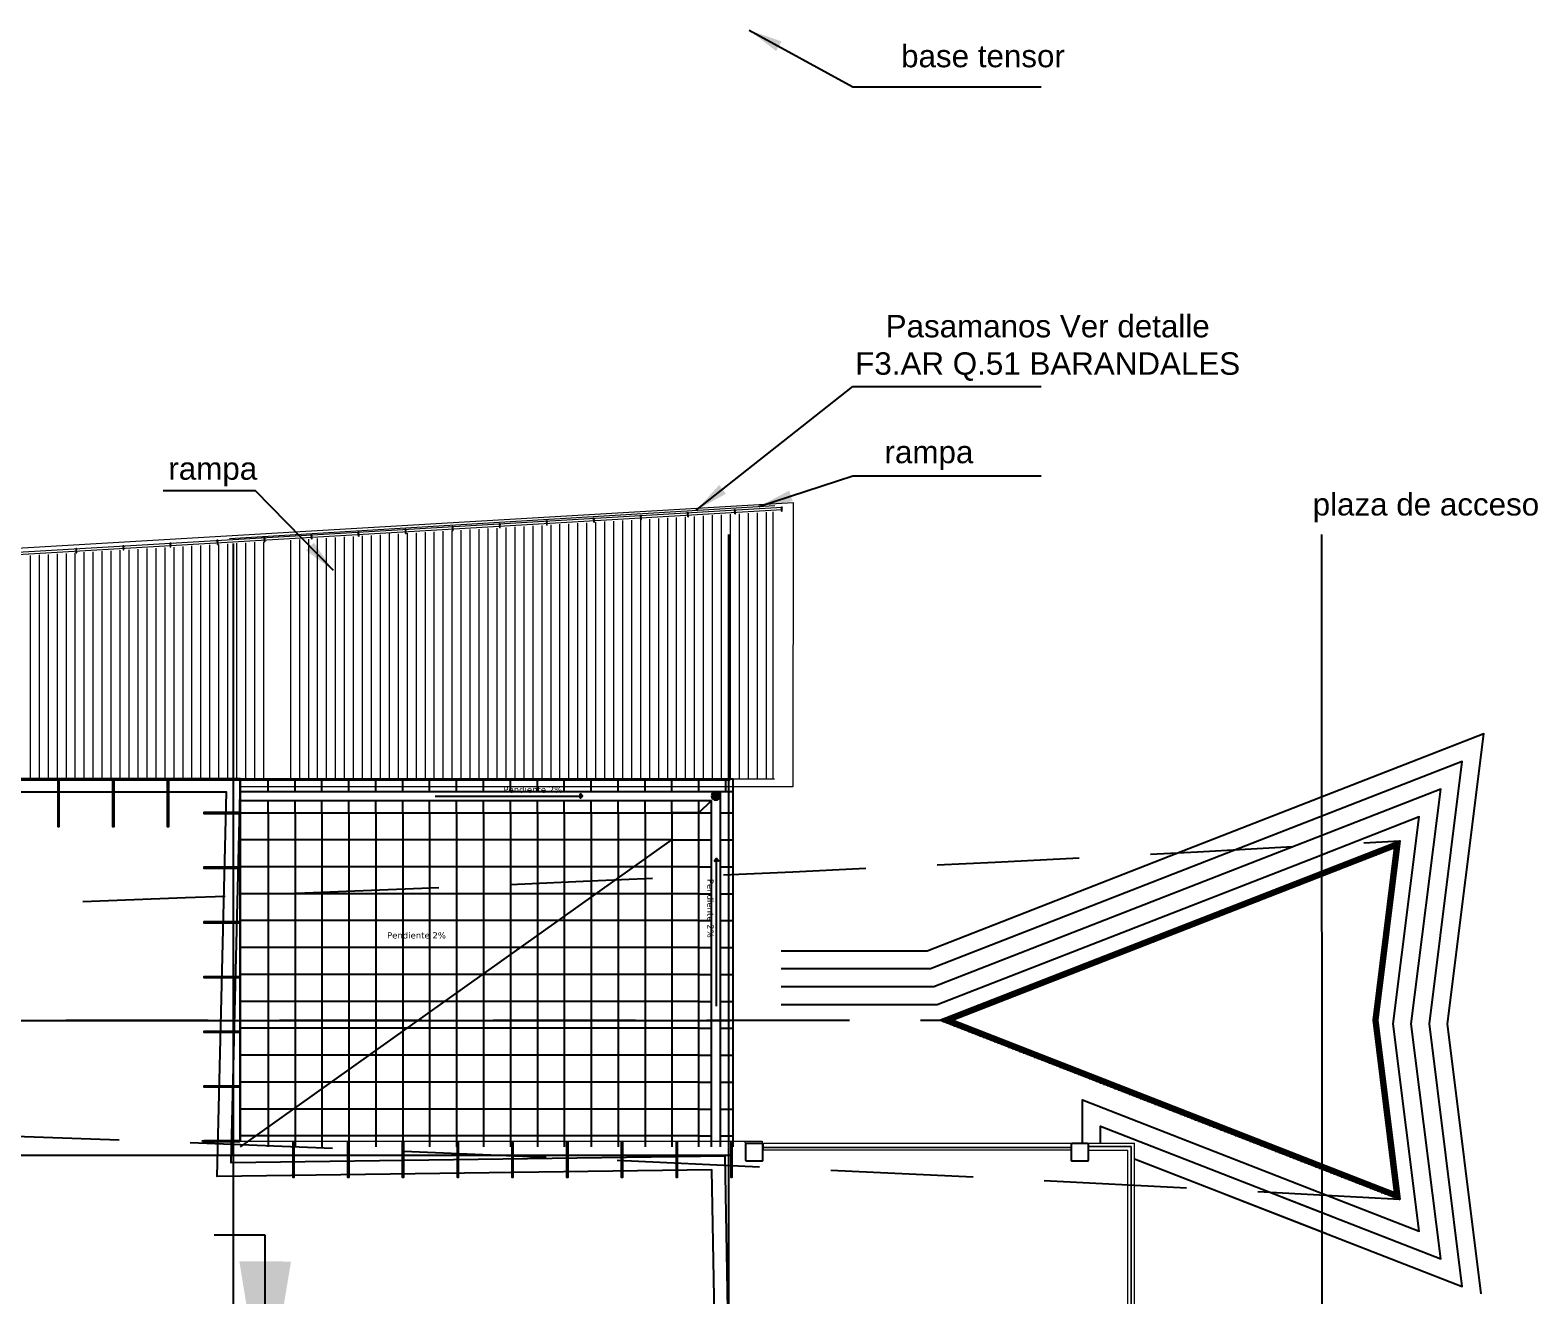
# Model space of a CAD drawing. Header units: millimetres. Extents: x 744843 to 745492, y 2520966 to 2521458.
# Drawn here: x 745443.75 to 745477.35, y 2521156.19 to 2521184.38 of the extents above; entities that cross this region are included whole.
import ezdxf

# ---------------------------------------------------------------- set-up
doc = ezdxf.new("R2010")
doc.units = ezdxf.units.MM
doc.linetypes.add('HIDDEN', pattern=[9.525, 6.35, -3.175])
for name, color, linetype, lineweight in [('A-Columnas_Secun', 74, 'Continuous', 20), ('A_Banqueta', 175, 'Continuous', 20), ('A_Barandal', 160, 'Continuous', 18), ('A_Cristal_Fachada', 151, 'Continuous', 20), ('A_Escaleras', 52, 'Continuous', 20), ('A_Muros', 30, 'Continuous', 20), ('A_Textos', 4, 'Continuous', 20), ('A_Ventanas', 4, 'Continuous', 20), ('placa de acero', 163, 'Continuous', 18)]:
    doc.layers.add(name, color=color, linetype=linetype, lineweight=lineweight)
for name, color, linetype in [('A_Arco', 22, 'Continuous'), ('A_Crsital_Costillas', 143, 'Continuous'), ('A_Ejes', 8, 'Continuous'), ('A_Escalera_Barandal', 52, 'Continuous'), ('A_Muebles_fijos', 8, 'Continuous'), ('A_Muros_Foso', 32, 'Continuous'), ('A_Piso', 161, 'Continuous'), ('A_Señalamiento_Flechas', 9, 'Continuous'), ('PARAMENTO', 7, 'Continuous')]:
    doc.layers.add(name, color=color, linetype=linetype)
doc.styles.add('Arial', font='arial.ttf', dxfattribs={"height": 1})
doc.styles.add('escal 300', font='arial.ttf', dxfattribs={"height": 0.5})
doc.dimstyles.new('Cotas Interiores', dxfattribs={"dimtxt": 1, "dimasz": 0.75, "dimexe": 0.25, "dimexo": 1, "dimgap": 0.01, "dimtad": 1, "dimzin": 4, "dimdsep": 46, "dimtxsty": 'Arial', "dimblk": 'OPEN90', "dimcen": 2.5, "dimclrd": 256, "dimclre": 256, "dimclrt": 4, "dimazin": 1, "dimtfac": 1, "dimtmove": 0, "dimatfit": 3, "dimfxl": 1.25, "dimarcsym": 0})
doc.dimstyles.new('ISO-25', dxfattribs={"dimtxt": 2.5, "dimasz": 2.5, "dimexe": 1.25, "dimexo": 0.625, "dimtad": 1, "dimtxsty": 'Standard', "dimcen": 2.5, "dimadec": 0, "dimazin": 0, "dimtfac": 1, "dimtmove": 0, "dimatfit": 3, "dimfxl": 1, "dimarcsym": 0})

# ---------------------------------------------------------------- blocks, each defined once
blk = doc.blocks.new('ARCO.A')
at = {"layer": 'A_Arco'}
h = blk.add_hatch(dxfattribs=at)
h.set_pattern_fill('LINE', color=256, scale=0.01, style=0)
h.set_pattern_definition([(180, (135.37986, -2e-13), (0, 0.03175), [])])
h.paths.add_polyline_path([(137.57, -22.209), (127.709, -18.364), (137.57, -14.518), (137.089, -18.364)], flags=16)
h.paths.add_polyline_path([(137.69, -22.364), (127.434, -18.364), (137.69, -14.364), (137.19, -18.364)])
at = {"layer": 'A_Arco', "linetype": 'HIDDEN', "ltscale": 0.5}
blk.add_line((7.946, -18.364), (127.434, -18.364), dxfattribs=at)
blk.add_lwpolyline([(-1.81, -18.364), (-2.31, -14.364, 0.011309), (65.492, -16.72, 0.011377), (137.69, -14.364), (137.19, -18.364), (137.69, -22.364, 0.011377), (65.492, -20.007, 0.011309), (-2.31, -22.364)], format="xyb", close=True, dxfattribs=at)
at = {"layer": 'A_Arco'}
for points in [[(137.69, -22.364), (127.434, -18.364), (137.69, -14.364), (137.19, -18.364)], [(137.57, -22.209), (127.709, -18.364), (137.57, -14.518), (137.089, -18.364)]]:
    blk.add_lwpolyline(points, close=True, dxfattribs=at)
blk = doc.blocks.new('_Open90')
at = {"color": 0, "linetype": 'ByBlock', "lineweight": -2}
for p, q in [((-0.5, 0.5), (0, 0)), ((0, 0), (-1, 0)), ((0, 0), (-0.5, -0.5))]:
    blk.add_line(p, q, dxfattribs=at)
blk = doc.blocks.new('reg')
for p, q in [((921.959, 421.141), (921.959, 421.055)), ((921.971, 421.141), (921.971, 421.054)), ((921.988, 421.163), (921.988, 421.033)), ((922.001, 421.163), (922.001, 421.033)), ((922.02, 421.17), (922.02, 421.026)), ((922.038, 421.169), (922.038, 421.026)), ((922.057, 421.163), (922.057, 421.033)), ((922.07, 421.163), (922.07, 421.033)), ((922.088, 421.141), (922.088, 421.054)), ((922.099, 421.141), (922.099, 421.055))]:
    blk.add_line(p, q)
blk.add_circle((922.028, 421.099, 2.034), 0.0966)
for centre, radius, start, end in [((921.965, 421.14), 0.00598, 13.2415, 170.9513), ((921.965, 421.056), 0.00598, 189.0487, 346.7585), ((921.995, 421.16), 0.00711, 20.6881, 162.964), ((921.995, 421.035), 0.00711, 197.036, 339.3119), ((922.029, 421.169), 0.00905, 2.2982, 174.9818), ((922.029, 421.027), 0.00905, 185.0182, 357.7018), ((922.063, 421.16), 0.00711, 17.036, 159.3119), ((922.063, 421.035), 0.00711, 200.6881, 342.964), ((922.093, 421.14), 0.00598, 9.0487, 166.7585), ((922.093, 421.056), 0.00598, 193.2415, 350.9513)]:
    blk.add_arc(centre, radius, start, end)
blk = doc.blocks.new('ojo de a2')
at = {"layer": 'A_Muros_Foso'}
for p, q in [((745235.48, 2521167.682), (745246.458, 2521167.682)), ((745246.458, 2521159.481), (745246.458, 2521167.682)), ((745235.48, 2521167.402), (745246.178, 2521167.402)), ((745246.178, 2521159.481), (745246.178, 2521167.402)), ((745235.48, 2521167.202), (745245.978, 2521167.202)), ((745245.698, 2521166.922), (745245.978, 2521167.202)), ((745245.978, 2521159.481), (745245.978, 2521167.202)), ((745235.48, 2521166.922), (745245.698, 2521166.922)), ((745245.698, 2521159.481), (745245.698, 2521166.922))]:
    blk.add_line(p, q, dxfattribs=at)
blk.add_lwpolyline([(745245.698, 2521166.922), (745245.098, 2521166.922), (745245.098, 2521166.322), (745245.698, 2521166.322)], close=True, dxfattribs=at)
at = {"layer": 'A_Piso'}
for p, q in [((745236.098, 2521167.402, 0), (745236.098, 2521167.682, 0)), ((745236.698, 2521167.402, 0), (745236.698, 2521167.682, 0)), ((745237.298, 2521167.402, 0), (745237.298, 2521167.682, 0)), ((745237.898, 2521167.402, 0), (745237.898, 2521167.682, 0)), ((745238.498, 2521167.402, 0), (745238.498, 2521167.682, 0)), ((745239.098, 2521167.402, 0), (745239.098, 2521167.682, 0)), ((745239.698, 2521167.402, 0), (745239.698, 2521167.682, 0)), ((745240.298, 2521167.402, 0), (745240.298, 2521167.682, 0)), ((745240.898, 2521167.402, 0), (745240.898, 2521167.682, 0)), ((745241.498, 2521167.402, 0), (745241.498, 2521167.682, 0)), ((745242.098, 2521167.402, 0), (745242.098, 2521167.682, 0)), ((745242.698, 2521167.402), (745242.698, 2521167.682)), ((745243.298, 2521167.402), (745243.298, 2521167.682)), ((745243.898, 2521167.402), (745243.898, 2521167.682)), ((745244.498, 2521167.402), (745244.498, 2521167.682)), ((745245.098, 2521167.402), (745245.098, 2521167.682)), ((745245.698, 2521167.402), (745245.698, 2521167.682)), ((745246.298, 2521167.402), (745246.298, 2521167.682)), ((745246.178, 2521167.402), (745246.458, 2521167.402, -2.034)), ((745236.098, 2521166.922, -2.034), (745236.098, 2521167.202, -2.034)), ((745236.698, 2521166.922, -2.034), (745236.698, 2521167.202, -2.034)), ((745237.298, 2521166.922, -2.034), (745237.298, 2521167.202, -2.034)), ((745237.898, 2521166.922, -2.034), (745237.898, 2521167.202, -2.034)), ((745238.498, 2521166.922, -2.034), (745238.498, 2521167.202, -2.034)), ((745239.098, 2521166.922, -2.034), (745239.098, 2521167.202, -2.034)), ((745239.698, 2521166.922, -2.034), (745239.698, 2521167.202, -2.034)), ((745240.298, 2521166.922, -2.034), (745240.298, 2521167.202, -2.034)), ((745240.898, 2521166.922, -2.034), (745240.898, 2521167.202, -2.034)), ((745241.498, 2521166.922, -2.034), (745241.498, 2521167.202, -2.034)), ((745242.098, 2521166.922, -2.034), (745242.098, 2521167.202, -2.034)), ((745242.698, 2521166.922, -2.034), (745242.698, 2521167.202, -2.034)), ((745243.298, 2521166.922, -2.034), (745243.298, 2521167.202, -2.034)), ((745243.898, 2521166.922, -2.034), (745243.898, 2521167.202, -2.034)), ((745244.498, 2521166.922, -2.034), (745244.498, 2521167.202, -2.034)), ((745245.098, 2521166.922), (745245.098, 2521167.202)), ((745245.698, 2521166.922), (745245.698, 2521167.202)), ((745236.098, 2521166.922, -2.034), (745236.098, 2521159.481, -2.034)), ((745236.698, 2521166.922, -2.034), (745236.698, 2521159.481, -2.034)), ((745237.298, 2521166.922, -2.034), (745237.298, 2521159.481, -2.034)), ((745237.898, 2521166.922, -2.034), (745237.898, 2521159.481, -2.034)), ((745238.498, 2521166.922, -2.034), (745238.498, 2521159.481, -2.034)), ((745239.098, 2521166.922, -2.034), (745239.098, 2521159.481, -2.034)), ((745239.698, 2521166.922, -2.034), (745239.698, 2521159.481, -2.034)), ((745240.298, 2521166.922, -2.034), (745240.298, 2521159.481, -2.034)), ((745240.898, 2521166.922, -2.034), (745240.898, 2521159.481, -2.034)), ((745241.498, 2521166.922, -2.034), (745241.498, 2521159.481, -2.034)), ((745242.098, 2521166.922, -2.034), (745242.098, 2521159.481, -2.034)), ((745242.698, 2521166.922, -2.034), (745242.698, 2521159.481, -2.034)), ((745243.298, 2521166.922, -2.034), (745243.298, 2521159.481, -2.034)), ((745243.898, 2521166.922, -2.034), (745243.898, 2521159.481, -2.034)), ((745244.498, 2521166.922, -2.034), (745244.498, 2521159.481, -2.034)), ((745245.698, 2521166.922), (745245.978, 2521166.922)), ((745246.178, 2521166.922), (745246.458, 2521166.922)), ((745245.098, 2521166.322, -2.034), (745235.48, 2521166.322, -2.034)), ((745245.098, 2521166.322, -2.034), (745245.098, 2521159.481, -2.034)), ((745245.698, 2521166.322), (745245.978, 2521166.322)), ((745246.178, 2521166.322), (745246.458, 2521166.322)), ((745245.698, 2521165.722, -2.034), (745235.48, 2521165.722, -2.034)), ((745245.698, 2521165.722, -2.034), (745245.978, 2521165.722, -2.034)), ((745246.178, 2521165.722), (745246.458, 2521165.722)), ((745245.698, 2521165.122, -2.034), (745235.48, 2521165.122, -2.034)), ((745245.698, 2521165.122, -2.034), (745245.978, 2521165.122, -2.034)), ((745246.178, 2521165.122), (745246.458, 2521165.122)), ((745245.698, 2521164.522, -2.034), (745235.48, 2521164.522, -2.034)), ((745245.698, 2521164.522, -2.034), (745245.978, 2521164.522, -2.034)), ((745246.178, 2521164.522), (745246.458, 2521164.522)), ((745245.698, 2521163.922, -2.034), (745235.48, 2521163.922, -2.034)), ((745245.698, 2521163.922, -2.034), (745245.978, 2521163.922, -2.034)), ((745246.178, 2521163.922), (745246.458, 2521163.922)), ((745245.698, 2521163.322, -2.034), (745235.48, 2521163.322, -2.034)), ((745245.698, 2521163.322, -2.034), (745245.978, 2521163.322, -2.034)), ((745246.178, 2521163.322), (745246.458, 2521163.322)), ((745245.698, 2521162.722, -2.034), (745235.48, 2521162.722, -2.034)), ((745245.698, 2521162.722, -2.034), (745245.978, 2521162.722, -2.034)), ((745246.178, 2521162.722), (745246.458, 2521162.722)), ((745245.698, 2521162.122, -2.034), (745235.48, 2521162.122, -2.034)), ((745245.698, 2521162.122, -2.034), (745245.978, 2521162.122, -2.034)), ((745246.178, 2521162.122), (745246.458, 2521162.122)), ((745245.698, 2521161.522, -2.034), (745235.48, 2521161.522, -2.034)), ((745245.698, 2521161.522, -2.034), (745245.978, 2521161.522, -2.034)), ((745246.178, 2521161.522), (745246.458, 2521161.522)), ((745245.698, 2521160.922, -2.034), (745235.48, 2521160.922, -2.034)), ((745245.698, 2521160.922, -2.034), (745245.978, 2521160.922, -2.034)), ((745246.178, 2521160.922), (745246.458, 2521160.922)), ((745245.698, 2521160.322, -2.034), (745235.48, 2521160.322, -2.034)), ((745245.698, 2521160.322, -2.034), (745245.978, 2521160.322, -2.034)), ((745246.178, 2521160.322), (745246.458, 2521160.322)), ((745245.698, 2521159.722, -2.034), (745235.48, 2521159.722, -2.034)), ((745245.698, 2521159.722, -2.034), (745245.978, 2521159.722, -2.034)), ((745246.178, 2521159.722), (745246.458, 2521159.722))]:
    blk.add_line(p, q, dxfattribs=at)
at = {"layer": 'A_Señalamiento_Flechas', "elevation": -2.034}
for points in [[(745239.818, 2521167.299), (745243.105, 2521167.299), (745243.059, 2521167.345), (745243.047, 2521167.333), (745243.105, 2521167.299), (745243.059, 2521167.253), (745243.047, 2521167.264), (745243.105, 2521167.299)], [(745246.093, 2521162.617), (745246.093, 2521165.904), (745246.047, 2521165.858), (745246.059, 2521165.846), (745246.093, 2521165.904), (745246.14, 2521165.858), (745246.128, 2521165.846), (745246.093, 2521165.904)]]:
    blk.add_lwpolyline(points, dxfattribs=at)
at = {"layer": 'A_Señalamiento_Flechas'}
blk.add_lwpolyline([(745235.48, 2521159.481), (745245.098, 2521166.322)], dxfattribs=at)
at = {"layer": 'A_Muebles_fijos', "xscale": -1}
blk.add_blockref('reg', (746168.105, 2520746.204, -2.034), dxfattribs=at)
at = {"layer": 'A_Textos', "char_height": 0.13809, "width": 1.51696, "attachment_point": 3}
for insert in [(745242.755, 2521167.509, -2.034), (745240.163, 2521164.262)]:
    blk.add_mtext('\\pxqc;{\\fVerdana|b0|i0|c0|p34;Pendiente 2%}', dxfattribs=dict(at, insert=insert))
at = {"layer": 'A_Textos', "insert": (745245.883, 2521165.555, -2.034), "char_height": 0.13809, "width": 1.51696, "attachment_point": 7, "rotation": 270}
blk.add_mtext('\\pxqc;{\\fVerdana|b0|i0|c0|p34;Pendiente 2%}', dxfattribs=at)
blk = doc.blocks.new('gdsx')
at = {"color": 251}
for p, q in [((745328.941, 2521133.402), (745328.954, 2521133.402)), ((745328.941, 2521133.394), (745328.954, 2521133.394)), ((745328.941, 2521133.388), (745328.954, 2521133.388)), ((745328.941, 2521133.382), (745328.954, 2521133.382)), ((745328.941, 2521133.378), (745328.954, 2521133.378)), ((745328.941, 2521133.374), (745328.954, 2521133.374)), ((745328.941, 2521133.372), (745328.954, 2521133.372)), ((745328.941, 2521133.37), (745328.954, 2521133.37))]:
    blk.add_line(p, q, dxfattribs=at)
at = {"layer": 'placa de acero'}
for p, q in [((745328.941, 2521133.369), (745328.941, 2521133.469)), ((745328.941, 2521133.469), (745328.954, 2521133.469)), ((745328.941, 2521133.469), (745328.954, 2521133.469)), ((745328.941, 2521133.369), (745328.941, 2521133.469)), ((745328.954, 2521133.409), (745328.941, 2521133.409)), ((745328.954, 2521133.409), (745328.941, 2521133.409)), ((745328.954, 2521133.369), (745328.954, 2521133.469)), ((745328.954, 2521133.369), (745328.954, 2521133.469)), ((745328.941, 2521133.369), (745328.954, 2521133.369)), ((745328.941, 2521133.369), (745328.954, 2521133.369))]:
    blk.add_line(p, q, dxfattribs=at)
blk.add_circle((745328.948, 2521133.439), 0.00635, dxfattribs=at)
blk.add_circle((745328.948, 2521133.439), 0.00635, dxfattribs=at)

msp = doc.modelspace()

# ---------------------------------------------------------------- linework, layer by layer
at = {"layer": 'A-Columnas_Secun'}
for points in [[(745460.089, 2521159.537), (745460.089, 2521159.537, 0.414214), (745460.063, 2521159.564), (745459.716, 2521159.564, 0.414214), (745459.689, 2521159.537), (745459.689, 2521159.19, 0.414214), (745459.716, 2521159.163), (745460.063, 2521159.163, 0.414214), (745460.089, 2521159.19), (745460.089, 2521159.537)], [(745467.342, 2521159.537), (745467.342, 2521159.537, 0.414214), (745467.316, 2521159.564), (745466.969, 2521159.564, 0.414214), (745466.942, 2521159.537), (745466.942, 2521159.19, 0.414214), (745466.969, 2521159.163), (745467.316, 2521159.163, 0.414214), (745467.342, 2521159.19), (745467.342, 2521159.537)]]:
    msp.add_lwpolyline(points, format="xyb", dxfattribs=at)
for points in [[(745460.076, 2521159.537, 0.414214), (745460.063, 2521159.55), (745459.716, 2521159.55, 0.414214), (745459.702, 2521159.537), (745459.702, 2521159.19, 0.414214), (745459.716, 2521159.177), (745460.063, 2521159.177, 0.414214), (745460.076, 2521159.19)], [(745467.329, 2521159.537, 0.414214), (745467.316, 2521159.55), (745466.969, 2521159.55, 0.414214), (745466.955, 2521159.537), (745466.955, 2521159.19, 0.414214), (745466.969, 2521159.177), (745467.316, 2521159.177, 0.414214), (745467.329, 2521159.19)]]:
    msp.add_lwpolyline(points, format="xyb", close=True, dxfattribs=at)
at = {"layer": 'A_Barandal', "elevation": 2.46}
for points in [[(745422.77, 2521171.523), (745460.508, 2521173.745)], [(745422.771, 2521171.472), (745460.508, 2521173.694)]]:
    msp.add_lwpolyline(points, dxfattribs=at)
at = {"layer": 'A_Cristal_Fachada', "linetype": 'Continuous'}
for points in [[(745459.688, 2521159.6), (745448.427, 2521159.601), (745448.427, 2521167.676), (745411.837, 2521167.7), (745411.837, 2521167.712), (745448.439, 2521167.688), (745448.439, 2521159.613), (745459.688, 2521159.612)], [(745459.688, 2521159.612), (745460.063, 2521159.612), (745460.063, 2521159.564), (745459.688, 2521159.564)]]:
    msp.add_lwpolyline(points, close=True, dxfattribs=at)
at = {"layer": 'A_Crsital_Costillas'}
for points in [[(745444.377, 2521167.676), (745444.396, 2521167.676), (745444.396, 2521166.616), (745444.377, 2521166.616)], [(745445.597, 2521167.676), (745445.616, 2521167.676), (745445.616, 2521166.616), (745445.597, 2521166.616)], [(745446.817, 2521167.676), (745446.836, 2521167.676), (745446.836, 2521166.616), (745446.817, 2521166.616)], [(745448.427, 2521166.917), (745448.427, 2521166.936), (745447.627, 2521166.936), (745447.627, 2521166.917)], [(745448.427, 2521165.698), (745448.427, 2521165.717), (745447.627, 2521165.717), (745447.627, 2521165.698)], [(745448.427, 2521164.478), (745448.427, 2521164.497), (745447.627, 2521164.497), (745447.627, 2521164.478)], [(745448.427, 2521163.259), (745448.427, 2521163.278), (745447.627, 2521163.278), (745447.627, 2521163.259)], [(745448.427, 2521162.04), (745448.427, 2521162.059), (745447.627, 2521162.059), (745447.627, 2521162.04)], [(745448.427, 2521160.821), (745448.427, 2521160.84), (745447.627, 2521160.84), (745447.627, 2521160.821)], [(745447.592, 2521159.601), (745447.592, 2521159.62), (745448.392, 2521159.62), (745448.392, 2521159.601)], [(745448.427, 2521159.601), (745448.427, 2521159.62), (745447.627, 2521159.62), (745447.627, 2521159.601)], [(745449.613, 2521159.601), (745449.632, 2521159.601), (745449.632, 2521158.801), (745449.613, 2521158.801)], [(745450.833, 2521159.601), (745450.852, 2521159.601), (745450.852, 2521158.801), (745450.833, 2521158.801)], [(745452.053, 2521159.601), (745452.072, 2521159.601), (745452.072, 2521158.801), (745452.053, 2521158.801)], [(745453.273, 2521159.601), (745453.292, 2521159.601), (745453.292, 2521158.801), (745453.273, 2521158.801)], [(745454.493, 2521159.601), (745454.512, 2521159.601), (745454.512, 2521158.801), (745454.493, 2521158.801)], [(745455.713, 2521159.601), (745455.732, 2521159.601), (745455.732, 2521158.801), (745455.713, 2521158.801)], [(745456.933, 2521159.601), (745456.952, 2521159.601), (745456.952, 2521158.801), (745456.933, 2521158.801)], [(745458.153, 2521159.601), (745458.172, 2521159.601), (745458.172, 2521158.801), (745458.153, 2521158.801)], [(745459.373, 2521159.601), (745459.392, 2521159.601), (745459.392, 2521158.801), (745459.373, 2521158.801)]]:
    msp.add_lwpolyline(points, close=True, dxfattribs=at)
at = {"layer": 'A_Ejes'}
for p, q in [((745459.332, 2521057.851), (745459.319, 2521173.138)), ((745472.552, 2521057.851), (745472.539, 2521173.138)), ((745448.298, 2521057.852), (745448.285, 2521172.933))]:
    msp.add_line(p, q, dxfattribs=at)
at = {"layer": 'A_Ejes', "ltscale": 0.5}
for p, q in [((745296.02, 2521167.668), (745459.353, 2521167.668)), ((745296.02, 2521162.298), (745459.353, 2521162.298)), ((745302.007, 2521159.298), (745459.353, 2521159.298))]:
    msp.add_line(p, q, dxfattribs=at)
at = {"layer": 'A_Escalera_Barandal', "lineweight": 9}
msp.add_line((745448.197, 2521173.043), (745460.348, 2521173.783), dxfattribs=at)
at = {"layer": 'A_Escaleras', "lineweight": 9}
for p, q in [((745455.56, 2521167.689), (745455.56, 2521173.362)), ((745455.76, 2521167.689), (745455.76, 2521173.373)), ((745455.96, 2521167.689), (745455.96, 2521173.385)), ((745455.96, 2521167.689), (745455.96, 2521173.385)), ((745456.16, 2521167.689), (745456.16, 2521173.397)), ((745456.36, 2521167.689), (745456.36, 2521173.409)), ((745456.56, 2521167.689), (745456.56, 2521173.421)), ((745456.76, 2521167.689), (745456.76, 2521173.432)), ((745456.96, 2521167.689), (745456.96, 2521173.444)), ((745456.96, 2521167.689), (745456.96, 2521173.444)), ((745457.16, 2521167.689), (745457.16, 2521173.456)), ((745457.36, 2521167.689), (745457.36, 2521173.468)), ((745457.56, 2521167.689), (745457.56, 2521173.479)), ((745457.76, 2521167.689), (745457.76, 2521173.491)), ((745457.76, 2521167.689), (745457.76, 2521173.491)), ((745457.96, 2521167.689), (745457.96, 2521173.503)), ((745458.16, 2521167.689), (745458.16, 2521173.515)), ((745458.36, 2521167.689), (745458.36, 2521173.527)), ((745458.56, 2521167.689), (745458.56, 2521173.538)), ((745458.76, 2521167.689), (745458.76, 2521173.55)), ((745458.76, 2521167.689), (745458.76, 2521173.55)), ((745458.96, 2521167.689), (745458.96, 2521173.562)), ((745459.16, 2521167.689), (745459.16, 2521173.574)), ((745459.36, 2521167.689), (745459.36, 2521173.585)), ((745459.56, 2521167.689), (745459.56, 2521173.597)), ((745459.56, 2521167.689), (745459.56, 2521173.597)), ((745459.76, 2521167.689), (745459.76, 2521173.609)), ((745459.96, 2521167.689), (745459.96, 2521173.621)), ((745460.16, 2521167.689), (745460.16, 2521173.632)), ((745460.308, 2521167.689), (745460.308, 2521173.641)), ((745449.76, 2521167.689), (745449.76, 2521173.02)), ((745449.96, 2521167.689), (745449.96, 2521173.032)), ((745450.16, 2521167.689), (745450.16, 2521173.044)), ((745450.36, 2521167.689), (745450.36, 2521173.055)), ((745450.56, 2521167.689), (745450.56, 2521173.067)), ((745450.76, 2521167.689), (745450.76, 2521173.079)), ((745450.96, 2521167.689), (745450.96, 2521173.091)), ((745450.96, 2521167.689), (745450.96, 2521173.091)), ((745451.16, 2521167.689), (745451.16, 2521173.103)), ((745451.36, 2521167.689), (745451.36, 2521173.114)), ((745451.56, 2521167.689), (745451.56, 2521173.126)), ((745451.76, 2521167.689), (745451.76, 2521173.167)), ((745451.76, 2521167.689), (745451.76, 2521173.138)), ((745451.96, 2521167.689), (745451.96, 2521173.15)), ((745452.16, 2521167.689), (745452.16, 2521173.161)), ((745452.36, 2521167.689), (745452.36, 2521173.173)), ((745452.56, 2521167.689), (745452.56, 2521173.185)), ((745452.76, 2521167.689), (745452.76, 2521173.197)), ((745452.96, 2521167.689), (745452.96, 2521173.209)), ((745453.16, 2521167.689), (745453.16, 2521173.22)), ((745453.36, 2521167.689), (745453.36, 2521173.232)), ((745453.36, 2521167.689), (745453.36, 2521173.232)), ((745453.56, 2521167.689), (745453.56, 2521173.244)), ((745453.76, 2521167.689), (745453.76, 2521173.256)), ((745453.96, 2521167.689), (745453.96, 2521173.267)), ((745454.16, 2521167.689), (745454.16, 2521173.279)), ((745454.16, 2521167.689), (745454.16, 2521173.279)), ((745454.36, 2521167.689), (745454.36, 2521173.291)), ((745454.56, 2521167.689), (745454.56, 2521173.303)), ((745454.76, 2521167.689), (745454.76, 2521173.315)), ((745454.96, 2521167.689), (745454.96, 2521173.326)), ((745455.16, 2521167.689), (745455.16, 2521173.338)), ((745455.16, 2521167.689), (745455.16, 2521173.338)), ((745455.36, 2521167.689), (745455.36, 2521173.35)), ((745444.16, 2521167.689), (745444.16, 2521172.69)), ((745444.36, 2521167.689), (745444.36, 2521172.702)), ((745444.36, 2521167.689), (745444.36, 2521172.702)), ((745444.56, 2521167.689), (745444.56, 2521172.714)), ((745444.76, 2521167.689), (745444.76, 2521172.726)), ((745444.96, 2521167.689), (745444.96, 2521172.738)), ((745445.16, 2521167.689), (745445.16, 2521172.749)), ((745445.16, 2521167.689), (745445.16, 2521172.749)), ((745445.36, 2521167.689), (745445.36, 2521172.761)), ((745445.56, 2521167.689), (745445.56, 2521172.773)), ((745445.76, 2521167.689), (745445.76, 2521172.785)), ((745445.96, 2521167.689), (745445.96, 2521172.796)), ((745446.16, 2521167.689), (745446.16, 2521172.808)), ((745446.36, 2521167.689), (745446.36, 2521172.82)), ((745446.56, 2521167.689), (745446.56, 2521172.832)), ((745446.76, 2521167.689), (745446.76, 2521172.844)), ((745446.76, 2521167.689), (745446.76, 2521172.844)), ((745446.96, 2521167.689), (745446.96, 2521172.855)), ((745447.16, 2521167.689), (745447.16, 2521172.867)), ((745447.36, 2521167.689), (745447.36, 2521172.879)), ((745447.56, 2521167.689), (745447.56, 2521172.891)), ((745447.56, 2521167.689), (745447.56, 2521172.891)), ((745447.76, 2521167.689), (745447.76, 2521172.902)), ((745447.96, 2521167.689), (745447.96, 2521172.914)), ((745448.16, 2521167.689), (745448.16, 2521172.926)), ((745448.36, 2521167.689), (745448.36, 2521172.938)), ((745448.36, 2521167.689), (745448.36, 2521172.938)), ((745448.56, 2521167.689), (745448.56, 2521172.949)), ((745448.76, 2521167.689), (745448.76, 2521172.961)), ((745448.96, 2521167.689), (745448.96, 2521172.973)), ((745449.56, 2521167.689), (745449.56, 2521173.008)), ((745443.76, 2521167.689), (745443.76, 2521172.667)), ((745443.96, 2521167.689), (745443.96, 2521172.679)), ((745422.794, 2521167.688), (745460.342, 2521167.688))]:
    msp.add_line(p, q, dxfattribs=at)
msp.add_lwpolyline([(745409.428, 2521172.214), (745412.527, 2521171.535), (745415.172, 2521171.47), (745416.923, 2521171.42), (745422.877, 2521171.619), (745460.754, 2521173.849), (745460.75, 2521167.513), (745448.434, 2521167.513)], dxfattribs=at)
at = {"layer": 'A_Muros'}
for p, q in [((745467.342, 2521159.564), (745468.362, 2521159.564)), ((745467.342, 2521159.414), (745468.212, 2521159.414)), ((745468.212, 2521151.579), (745468.212, 2521159.414)), ((745468.362, 2521153.561), (745468.362, 2521159.564))]:
    msp.add_line(p, q, dxfattribs=at)
msp.add_lwpolyline([(745460.093, 2521159.564), (745466.945, 2521159.564), (745466.945, 2521159.414), (745460.093, 2521159.414)], close=True, dxfattribs=at)
at = {"layer": 'A_Muros_Foso', "elevation": 0.927}
for points in [[(745476.089, 2521156.206), (745475.336, 2521162.225), (745476.146, 2521168.688), (745469.136, 2521165.954)], [(745470.384, 2521158.431), (745475.665, 2521156.371), (745474.933, 2521162.225), (745475.666, 2521168.071), (745470.407, 2521166.021)], [(745471.657, 2521158.364), (745475.185, 2521156.988), (745474.53, 2521162.225), (745475.185, 2521167.455), (745471.681, 2521166.088)], [(745472.934, 2521158.295), (745474.705, 2521157.605), (745474.127, 2521162.225), (745474.705, 2521166.838), (745472.527, 2521165.989)], [(745471.681, 2521166.088), (745463.892, 2521163.05), (745460.489, 2521163.05)], [(745472.645, 2521166.035), (745463.967, 2521162.65), (745460.489, 2521162.65)], [(745470.407, 2521166.021), (745463.817, 2521163.45), (745460.489, 2521163.45)], [(745469.136, 2521165.954), (745463.741, 2521163.85), (745460.489, 2521163.85)], [(745467.203, 2521159.564), (745467.203, 2521160.53), (745472.934, 2521158.295)], [(745467.603, 2521159.564), (745467.603, 2521159.945), (745472.788, 2521157.923)], [(745468.362, 2521159.22), (745472.643, 2521157.55)]]:
    msp.add_lwpolyline(points, dxfattribs=at)
at = {"layer": 'A_Ventanas'}
for p, q in [((745460.093, 2521159.479), (745466.945, 2521159.479)), ((745460.093, 2521159.469), (745466.945, 2521159.469)), ((745468.29, 2521159.492), (745467.342, 2521159.492)), ((745468.28, 2521159.482), (745467.342, 2521159.482)), ((745468.28, 2521159.482), (745468.28, 2521151.579)), ((745468.29, 2521159.492), (745468.29, 2521153.497))]:
    msp.add_line(p, q, dxfattribs=at)
at = {"layer": 'PARAMENTO', "color": 1}
for points in [[(745459.34, 2521153.707), (745459.238, 2521159.28), (745448.231, 2521159.129), (745448.439, 2521167.688), (745419.083, 2521167.688)], [(745459.04, 2521153.702), (745458.944, 2521158.976), (745447.924, 2521158.825), (745448.131, 2521167.388), (745419.083, 2521167.388)]]:
    msp.add_lwpolyline(points, dxfattribs=at)

# ---------------------------------------------------------------- block references
at = {"layer": 'A_Arco', "linetype": 'Continuous', "lineweight": 30, "ltscale": 0.1}
msp.add_blockref('ARCO.A', (745336.588, 2521180.672), dxfattribs=at)
at = {"layer": 'A_Banqueta'}
msp.add_blockref('ojo de a2', (212.958, 0.006), dxfattribs=at)
at = {"layer": 'A_Barandal'}
for p, rotation in [((144640.145, -38249.165, 2.46), 3.258525170260199), ((70782.974, -19778.714, 2.46), 1.599247943477589), ((144634.905, -38249.474, 2.46), 3.258525170260199), ((133013.121, -35493.101, 2.46), 2.998194296968145), ((144637.001, -38249.35, 2.46), 3.258525170260199), ((144638.049, -38249.289, 2.46), 3.258525170260199), ((141981.237, -37623.843, 2.46), 3.199018466274218), ((190240.615, -48529.804, 2.46), 4.277508230108817), ((144630.712, -38249.721, 2.46), 3.258525170260199), ((144631.76, -38249.659, 2.46), 3.258525170260199), ((144632.808, -38249.597, 2.46), 3.258525170260199), ((144633.856, -38249.536, 2.46), 3.258525170260199), ((144625.47, -38250.029, 2.46), 3.258525170260199), ((144626.519, -38249.968, 2.46), 3.258525170260199), ((144627.566, -38249.905, 2.46), 3.258525170260199), ((144628.615, -38249.843, 2.46), 3.258525170260199)]:
    msp.add_blockref('gdsx', p, dxfattribs=dict(at, rotation=rotation))

# ---------------------------------------------------------------- texts
at = {"layer": 'A_Textos', "ltscale": 0.1, "char_height": 0.5, "attachment_point": 2}
for s, insert, width, style in [('base tensor', (745464.986, 2521184.05), 13.91647, 'Arial'), ('Pasamanos Ver detalle\\PF3.AR^IQ.51 BARANDALES', (745466.428, 2521178.029, 40121.785), 12.36982, 'escal 300'), ('rampa', (745463.782, 2521175.224, -2.961), 12.36982, 'escal 300'), ('rampa', (745447.823, 2521174.856), 12.36982, 'escal 300'), ('plaza de acceso', (745474.856, 2521174.058), 15.98551, 'Arial')]:
    msp.add_mtext(s, dxfattribs=dict(at, insert=insert, width=width, style=style))

# ---------------------------------------------------------------- leaders
for points in [[(745459.778, 2521184.377), (745462.089, 2521183.115), (745466.284, 2521183.115)], [(745458.594, 2521173.676), (745462.089, 2521176.432), (745466.284, 2521176.432)], [(745459.994, 2521173.762), (745462.089, 2521174.444), (745466.284, 2521174.444)], [(745450.512, 2521172.331), (745448.777, 2521174.106), (745446.715, 2521174.106)]]:
    msp.add_leader(points, dimstyle='Cotas Interiores', override={"dimtad": 0, "dimdsep": 44, "dimadec": 8})
at = {"color": 16, "lineweight": 9}
msp.add_leader([(745448.984, 2521153.43), (745448.992, 2521157.517), (745447.857, 2521157.517)], dimstyle='ISO-25', override={"dimasz": 3.5, "dimgap": 0.625, "dimtad": 0, "dimclrd": 0}, dxfattribs=at)

doc.saveas('drawing.dxf')
